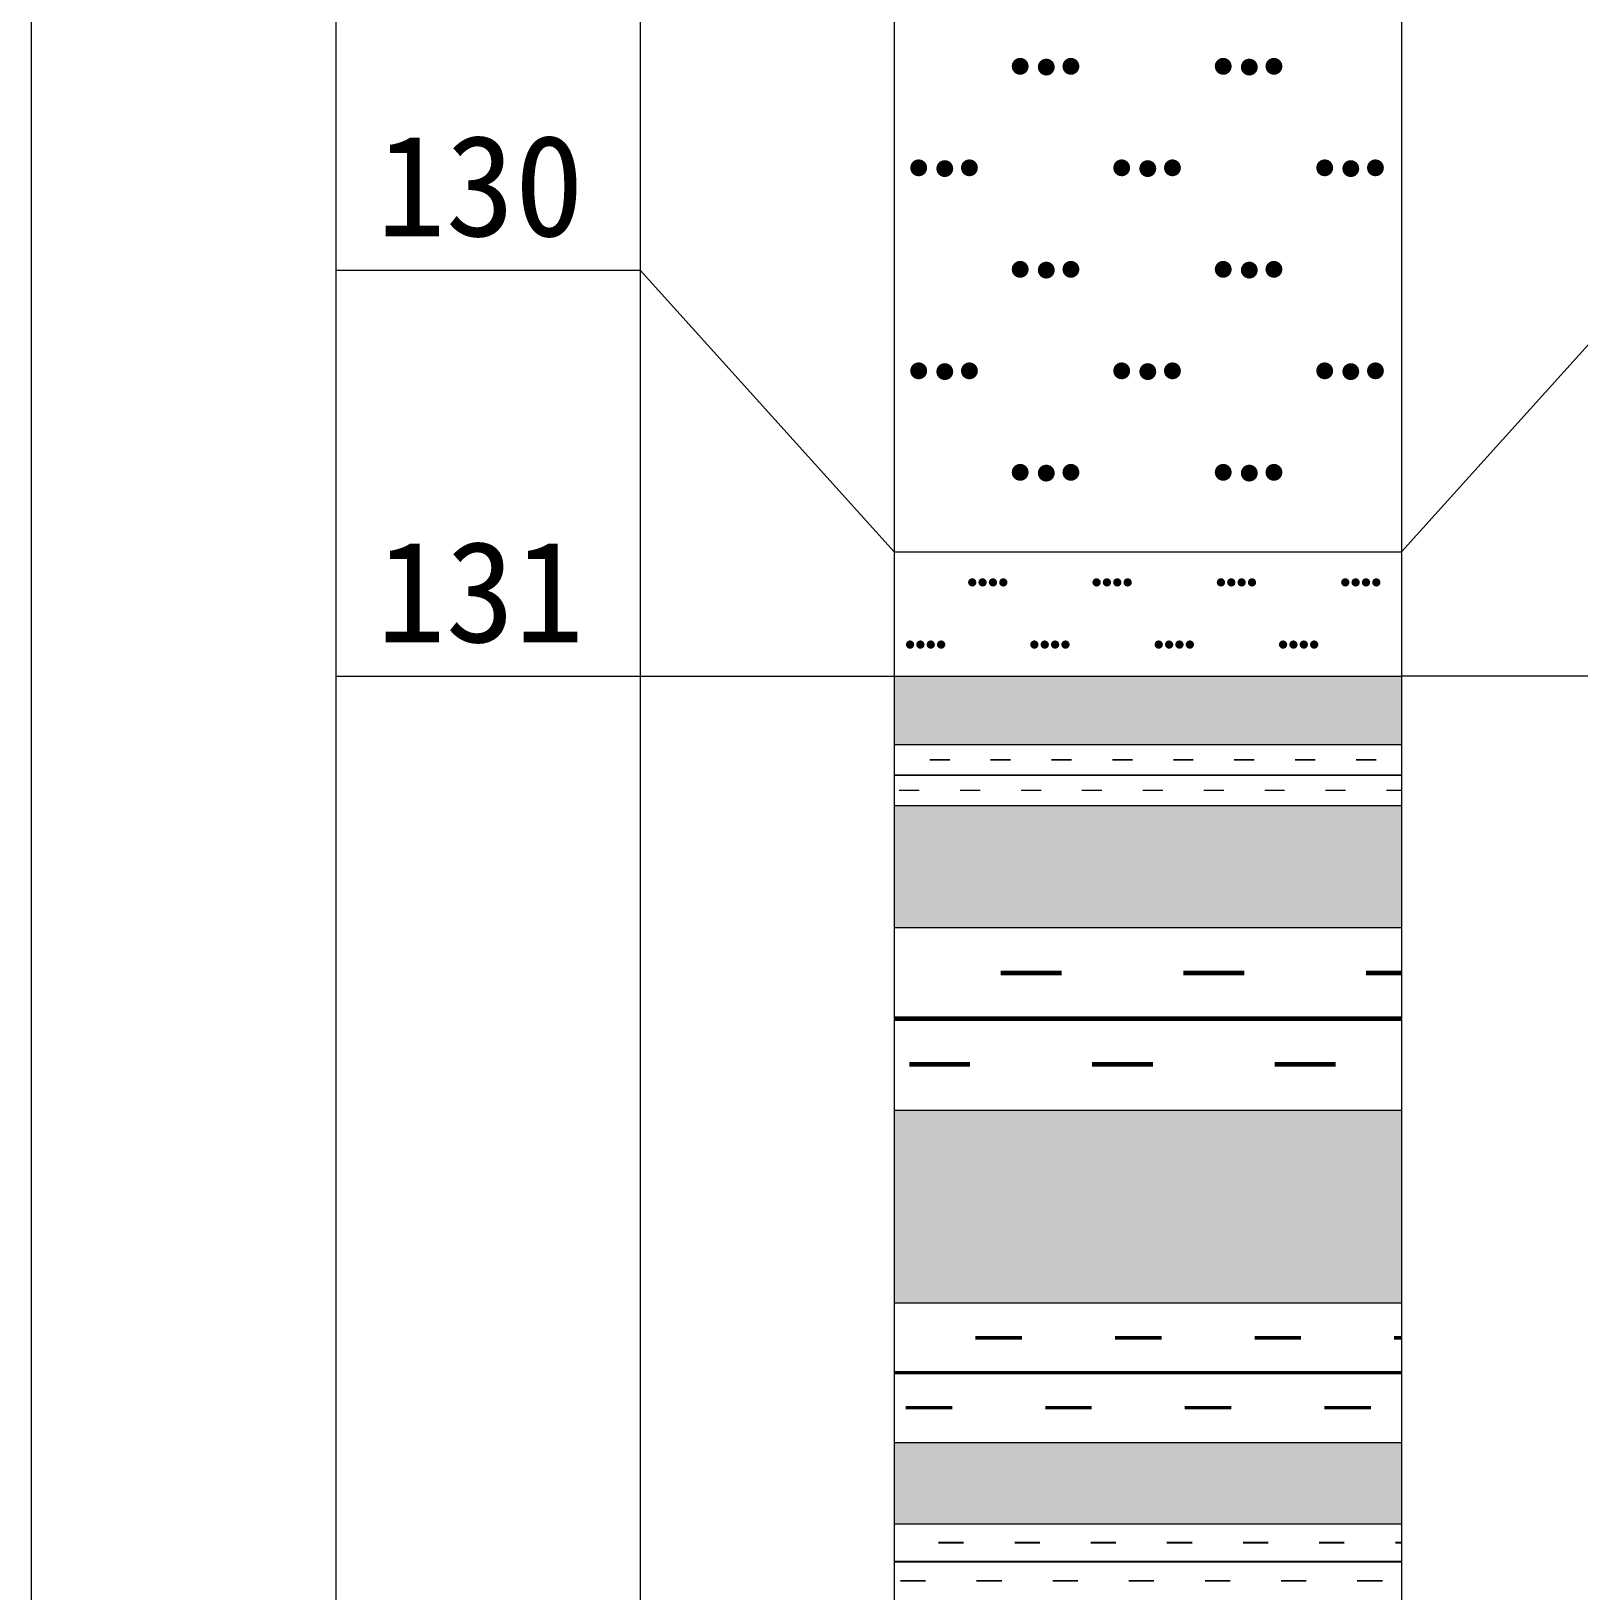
# Model space of a CAD drawing. Header units: inches. Extents: x -27 to 109, y -598 to 26.
# Drawn here: x 14.68 to 20.78, y -475.2 to -469.05 of the extents above; entities that cross this region are included whole.
import ezdxf

# ---------------------------------------------------------------- set-up
doc = ezdxf.new("R2010")
doc.units = ezdxf.units.IN
doc.header["$MEASUREMENT"] = 0
doc.layers.get('0').update_dxf_attribs({"lineweight": 0})
doc.styles.add('宋体', font='')
doc.styles.get('宋体').set_extended_font_data('宋体')

# ---------------------------------------------------------------- blocks, each defined once
blk = doc.blocks.new('lr_block_106')
at = {"true_color": 0x000000}
for points in [[(18.611, -469.1993), (18.6122, -469.1907), (18.611, -469.182), (18.6078, -469.174), (18.6025, -469.1671), (18.5955, -469.1617), (18.5875, -469.1585), (18.5789, -469.1573), (18.5702, -469.1585), (18.5622, -469.1617), (18.5553, -469.1671), (18.5499, -469.174), (18.5467, -469.182), (18.5455, -469.1907), (18.5467, -469.1993), (18.5499, -469.2073), (18.5553, -469.2143), (18.5622, -469.2196), (18.5702, -469.2228), (18.5789, -469.224), (18.5875, -469.2228), (18.5955, -469.2196), (18.6025, -469.2143), (18.6078, -469.2073)], [(18.7138, -469.2024), (18.715, -469.1937), (18.7138, -469.1851), (18.7106, -469.1771), (18.7053, -469.1701), (18.6983, -469.1648), (18.6903, -469.1616), (18.6817, -469.1604), (18.673, -469.1616), (18.665, -469.1648), (18.6581, -469.1701), (18.6527, -469.1771), (18.6495, -469.1851), (18.6483, -469.1937), (18.6495, -469.2024), (18.6527, -469.2104), (18.6581, -469.2173), (18.665, -469.2227), (18.673, -469.2259), (18.6817, -469.2271), (18.6903, -469.2259), (18.6983, -469.2227), (18.7053, -469.2173), (18.7106, -469.2104)], [(18.8109, -469.1993), (18.8121, -469.1907), (18.8109, -469.182), (18.8077, -469.174), (18.8023, -469.1671), (18.7954, -469.1617), (18.7874, -469.1585), (18.7787, -469.1573), (18.7701, -469.1585), (18.7621, -469.1617), (18.7551, -469.1671), (18.7498, -469.174), (18.7466, -469.182), (18.7454, -469.1907), (18.7466, -469.1993), (18.7498, -469.2073), (18.7551, -469.2143), (18.7621, -469.2196), (18.7701, -469.2228), (18.7787, -469.224), (18.7874, -469.2228), (18.7954, -469.2196), (18.8023, -469.2143), (18.8077, -469.2073)], [(19.411, -469.1993), (19.4122, -469.1907), (19.411, -469.182), (19.4078, -469.174), (19.4025, -469.1671), (19.3955, -469.1617), (19.3875, -469.1585), (19.3789, -469.1573), (19.3702, -469.1585), (19.3622, -469.1617), (19.3553, -469.1671), (19.3499, -469.174), (19.3467, -469.182), (19.3455, -469.1907), (19.3467, -469.1993), (19.3499, -469.2073), (19.3553, -469.2143), (19.3622, -469.2196), (19.3702, -469.2228), (19.3789, -469.224), (19.3875, -469.2228), (19.3955, -469.2196), (19.4025, -469.2143), (19.4078, -469.2073)], [(19.5138, -469.2024), (19.515, -469.1937), (19.5138, -469.1851), (19.5106, -469.1771), (19.5053, -469.1701), (19.4983, -469.1648), (19.4903, -469.1616), (19.4817, -469.1604), (19.473, -469.1616), (19.465, -469.1648), (19.4581, -469.1701), (19.4527, -469.1771), (19.4495, -469.1851), (19.4483, -469.1937), (19.4495, -469.2024), (19.4527, -469.2104), (19.4581, -469.2173), (19.465, -469.2227), (19.473, -469.2259), (19.4817, -469.2271), (19.4903, -469.2259), (19.4983, -469.2227), (19.5053, -469.2173), (19.5106, -469.2104)], [(19.6109, -469.1993), (19.6121, -469.1907), (19.6109, -469.182), (19.6077, -469.174), (19.6023, -469.1671), (19.5954, -469.1617), (19.5874, -469.1585), (19.5787, -469.1573), (19.5701, -469.1585), (19.5621, -469.1617), (19.5551, -469.1671), (19.5498, -469.174), (19.5466, -469.182), (19.5454, -469.1907), (19.5466, -469.1993), (19.5498, -469.2073), (19.5551, -469.2143), (19.5621, -469.2196), (19.5701, -469.2228), (19.5787, -469.224), (19.5874, -469.2228), (19.5954, -469.2196), (19.6023, -469.2143), (19.6077, -469.2073)], [(18.211, -469.5993), (18.2122, -469.5907), (18.211, -469.582), (18.2078, -469.574), (18.2025, -469.5671), (18.1955, -469.5617), (18.1875, -469.5585), (18.1789, -469.5573), (18.1702, -469.5585), (18.1622, -469.5617), (18.1553, -469.5671), (18.1499, -469.574), (18.1467, -469.582), (18.1455, -469.5907), (18.1467, -469.5993), (18.1499, -469.6073), (18.1553, -469.6143), (18.1622, -469.6196), (18.1702, -469.6228), (18.1789, -469.624), (18.1875, -469.6228), (18.1955, -469.6196), (18.2025, -469.6143), (18.2078, -469.6073)], [(18.3138, -469.6024), (18.315, -469.5937), (18.3138, -469.5851), (18.3106, -469.5771), (18.3053, -469.5701), (18.2983, -469.5648), (18.2903, -469.5616), (18.2817, -469.5604), (18.273, -469.5616), (18.265, -469.5648), (18.2581, -469.5701), (18.2527, -469.5771), (18.2495, -469.5851), (18.2483, -469.5937), (18.2495, -469.6024), (18.2527, -469.6104), (18.2581, -469.6173), (18.265, -469.6227), (18.273, -469.6259), (18.2817, -469.6271), (18.2903, -469.6259), (18.2983, -469.6227), (18.3053, -469.6173), (18.3106, -469.6104)], [(18.4109, -469.5993), (18.4121, -469.5907), (18.4109, -469.582), (18.4077, -469.574), (18.4023, -469.5671), (18.3954, -469.5617), (18.3874, -469.5585), (18.3787, -469.5573), (18.3701, -469.5585), (18.3621, -469.5617), (18.3551, -469.5671), (18.3498, -469.574), (18.3466, -469.582), (18.3454, -469.5907), (18.3466, -469.5993), (18.3498, -469.6073), (18.3551, -469.6143), (18.3621, -469.6196), (18.3701, -469.6228), (18.3787, -469.624), (18.3874, -469.6228), (18.3954, -469.6196), (18.4023, -469.6143), (18.4077, -469.6073)], [(19.011, -469.5993), (19.0122, -469.5907), (19.011, -469.582), (19.0078, -469.574), (19.0025, -469.5671), (18.9955, -469.5617), (18.9875, -469.5585), (18.9789, -469.5573), (18.9702, -469.5585), (18.9622, -469.5617), (18.9553, -469.5671), (18.9499, -469.574), (18.9467, -469.582), (18.9455, -469.5907), (18.9467, -469.5993), (18.9499, -469.6073), (18.9553, -469.6143), (18.9622, -469.6196), (18.9702, -469.6228), (18.9789, -469.624), (18.9875, -469.6228), (18.9955, -469.6196), (19.0025, -469.6143), (19.0078, -469.6073)], [(19.1138, -469.6024), (19.115, -469.5937), (19.1138, -469.5851), (19.1106, -469.5771), (19.1053, -469.5701), (19.0983, -469.5648), (19.0903, -469.5616), (19.0817, -469.5604), (19.073, -469.5616), (19.065, -469.5648), (19.0581, -469.5701), (19.0527, -469.5771), (19.0495, -469.5851), (19.0483, -469.5937), (19.0495, -469.6024), (19.0527, -469.6104), (19.0581, -469.6173), (19.065, -469.6227), (19.073, -469.6259), (19.0817, -469.6271), (19.0903, -469.6259), (19.0983, -469.6227), (19.1053, -469.6173), (19.1106, -469.6104)], [(19.2109, -469.5993), (19.2121, -469.5907), (19.2109, -469.582), (19.2077, -469.574), (19.2023, -469.5671), (19.1954, -469.5617), (19.1874, -469.5585), (19.1787, -469.5573), (19.1701, -469.5585), (19.1621, -469.5617), (19.1551, -469.5671), (19.1498, -469.574), (19.1466, -469.582), (19.1454, -469.5907), (19.1466, -469.5993), (19.1498, -469.6073), (19.1551, -469.6143), (19.1621, -469.6196), (19.1701, -469.6228), (19.1787, -469.624), (19.1874, -469.6228), (19.1954, -469.6196), (19.2023, -469.6143), (19.2077, -469.6073)], [(19.811, -469.5993), (19.8122, -469.5907), (19.811, -469.582), (19.8078, -469.574), (19.8025, -469.5671), (19.7955, -469.5617), (19.7875, -469.5585), (19.7789, -469.5573), (19.7702, -469.5585), (19.7622, -469.5617), (19.7553, -469.5671), (19.7499, -469.574), (19.7467, -469.582), (19.7455, -469.5907), (19.7467, -469.5993), (19.7499, -469.6073), (19.7553, -469.6143), (19.7622, -469.6196), (19.7702, -469.6228), (19.7789, -469.624), (19.7875, -469.6228), (19.7955, -469.6196), (19.8025, -469.6143), (19.8078, -469.6073)], [(19.9138, -469.6024), (19.915, -469.5937), (19.9138, -469.5851), (19.9106, -469.5771), (19.9053, -469.5701), (19.8983, -469.5648), (19.8903, -469.5616), (19.8817, -469.5604), (19.873, -469.5616), (19.865, -469.5648), (19.8581, -469.5701), (19.8527, -469.5771), (19.8495, -469.5851), (19.8483, -469.5937), (19.8495, -469.6024), (19.8527, -469.6104), (19.8581, -469.6173), (19.865, -469.6227), (19.873, -469.6259), (19.8817, -469.6271), (19.8903, -469.6259), (19.8983, -469.6227), (19.9053, -469.6173), (19.9106, -469.6104)], [(20.0109, -469.5993), (20.0121, -469.5907), (20.0109, -469.582), (20.0077, -469.574), (20.0023, -469.5671), (19.9954, -469.5617), (19.9874, -469.5585), (19.9787, -469.5573), (19.9701, -469.5585), (19.9621, -469.5617), (19.9551, -469.5671), (19.9498, -469.574), (19.9466, -469.582), (19.9454, -469.5907), (19.9466, -469.5993), (19.9498, -469.6073), (19.9551, -469.6143), (19.9621, -469.6196), (19.9701, -469.6228), (19.9787, -469.624), (19.9874, -469.6228), (19.9954, -469.6196), (20.0023, -469.6143), (20.0077, -469.6073)], [(18.611, -469.9993), (18.6122, -469.9907), (18.611, -469.982), (18.6078, -469.974), (18.6025, -469.9671), (18.5955, -469.9617), (18.5875, -469.9585), (18.5789, -469.9573), (18.5702, -469.9585), (18.5622, -469.9617), (18.5553, -469.9671), (18.5499, -469.974), (18.5467, -469.982), (18.5455, -469.9907), (18.5467, -469.9993), (18.5499, -470.0073), (18.5553, -470.0143), (18.5622, -470.0196), (18.5702, -470.0228), (18.5789, -470.024), (18.5875, -470.0228), (18.5955, -470.0196), (18.6025, -470.0143), (18.6078, -470.0073)], [(18.7138, -470.0024), (18.715, -469.9937), (18.7138, -469.9851), (18.7106, -469.9771), (18.7053, -469.9701), (18.6983, -469.9648), (18.6903, -469.9616), (18.6817, -469.9604), (18.673, -469.9616), (18.665, -469.9648), (18.6581, -469.9701), (18.6527, -469.9771), (18.6495, -469.9851), (18.6483, -469.9937), (18.6495, -470.0024), (18.6527, -470.0104), (18.6581, -470.0173), (18.665, -470.0227), (18.673, -470.0259), (18.6817, -470.0271), (18.6903, -470.0259), (18.6983, -470.0227), (18.7053, -470.0173), (18.7106, -470.0104)], [(18.8109, -469.9993), (18.8121, -469.9907), (18.8109, -469.982), (18.8077, -469.974), (18.8023, -469.9671), (18.7954, -469.9617), (18.7874, -469.9585), (18.7787, -469.9573), (18.7701, -469.9585), (18.7621, -469.9617), (18.7551, -469.9671), (18.7498, -469.974), (18.7466, -469.982), (18.7454, -469.9907), (18.7466, -469.9993), (18.7498, -470.0073), (18.7551, -470.0143), (18.7621, -470.0196), (18.7701, -470.0228), (18.7787, -470.024), (18.7874, -470.0228), (18.7954, -470.0196), (18.8023, -470.0143), (18.8077, -470.0073)], [(19.411, -469.9993), (19.4122, -469.9907), (19.411, -469.982), (19.4078, -469.974), (19.4025, -469.9671), (19.3955, -469.9617), (19.3875, -469.9585), (19.3789, -469.9573), (19.3702, -469.9585), (19.3622, -469.9617), (19.3553, -469.9671), (19.3499, -469.974), (19.3467, -469.982), (19.3455, -469.9907), (19.3467, -469.9993), (19.3499, -470.0073), (19.3553, -470.0143), (19.3622, -470.0196), (19.3702, -470.0228), (19.3789, -470.024), (19.3875, -470.0228), (19.3955, -470.0196), (19.4025, -470.0143), (19.4078, -470.0073)], [(19.5138, -470.0024), (19.515, -469.9937), (19.5138, -469.9851), (19.5106, -469.9771), (19.5053, -469.9701), (19.4983, -469.9648), (19.4903, -469.9616), (19.4817, -469.9604), (19.473, -469.9616), (19.465, -469.9648), (19.4581, -469.9701), (19.4527, -469.9771), (19.4495, -469.9851), (19.4483, -469.9937), (19.4495, -470.0024), (19.4527, -470.0104), (19.4581, -470.0173), (19.465, -470.0227), (19.473, -470.0259), (19.4817, -470.0271), (19.4903, -470.0259), (19.4983, -470.0227), (19.5053, -470.0173), (19.5106, -470.0104)], [(19.6109, -469.9993), (19.6121, -469.9907), (19.6109, -469.982), (19.6077, -469.974), (19.6023, -469.9671), (19.5954, -469.9617), (19.5874, -469.9585), (19.5787, -469.9573), (19.5701, -469.9585), (19.5621, -469.9617), (19.5551, -469.9671), (19.5498, -469.974), (19.5466, -469.982), (19.5454, -469.9907), (19.5466, -469.9993), (19.5498, -470.0073), (19.5551, -470.0143), (19.5621, -470.0196), (19.5701, -470.0228), (19.5787, -470.024), (19.5874, -470.0228), (19.5954, -470.0196), (19.6023, -470.0143), (19.6077, -470.0073)], [(18.211, -470.3993), (18.2122, -470.3907), (18.211, -470.382), (18.2078, -470.374), (18.2025, -470.3671), (18.1955, -470.3617), (18.1875, -470.3585), (18.1789, -470.3573), (18.1702, -470.3585), (18.1622, -470.3617), (18.1553, -470.3671), (18.1499, -470.374), (18.1467, -470.382), (18.1455, -470.3907), (18.1467, -470.3993), (18.1499, -470.4073), (18.1553, -470.4143), (18.1622, -470.4196), (18.1702, -470.4228), (18.1789, -470.424), (18.1875, -470.4228), (18.1955, -470.4196), (18.2025, -470.4143), (18.2078, -470.4073)], [(18.3138, -470.4024), (18.315, -470.3937), (18.3138, -470.3851), (18.3106, -470.3771), (18.3053, -470.3701), (18.2983, -470.3648), (18.2903, -470.3616), (18.2817, -470.3604), (18.273, -470.3616), (18.265, -470.3648), (18.2581, -470.3701), (18.2527, -470.3771), (18.2495, -470.3851), (18.2483, -470.3937), (18.2495, -470.4024), (18.2527, -470.4104), (18.2581, -470.4173), (18.265, -470.4227), (18.273, -470.4259), (18.2817, -470.4271), (18.2903, -470.4259), (18.2983, -470.4227), (18.3053, -470.4173), (18.3106, -470.4104)], [(18.4109, -470.3993), (18.4121, -470.3907), (18.4109, -470.382), (18.4077, -470.374), (18.4023, -470.3671), (18.3954, -470.3617), (18.3874, -470.3585), (18.3787, -470.3573), (18.3701, -470.3585), (18.3621, -470.3617), (18.3551, -470.3671), (18.3498, -470.374), (18.3466, -470.382), (18.3454, -470.3907), (18.3466, -470.3993), (18.3498, -470.4073), (18.3551, -470.4143), (18.3621, -470.4196), (18.3701, -470.4228), (18.3787, -470.424), (18.3874, -470.4228), (18.3954, -470.4196), (18.4023, -470.4143), (18.4077, -470.4073)], [(19.011, -470.3993), (19.0122, -470.3907), (19.011, -470.382), (19.0078, -470.374), (19.0025, -470.3671), (18.9955, -470.3617), (18.9875, -470.3585), (18.9789, -470.3573), (18.9702, -470.3585), (18.9622, -470.3617), (18.9553, -470.3671), (18.9499, -470.374), (18.9467, -470.382), (18.9455, -470.3907), (18.9467, -470.3993), (18.9499, -470.4073), (18.9553, -470.4143), (18.9622, -470.4196), (18.9702, -470.4228), (18.9789, -470.424), (18.9875, -470.4228), (18.9955, -470.4196), (19.0025, -470.4143), (19.0078, -470.4073)], [(19.1138, -470.4024), (19.115, -470.3937), (19.1138, -470.3851), (19.1106, -470.3771), (19.1053, -470.3701), (19.0983, -470.3648), (19.0903, -470.3616), (19.0817, -470.3604), (19.073, -470.3616), (19.065, -470.3648), (19.0581, -470.3701), (19.0527, -470.3771), (19.0495, -470.3851), (19.0483, -470.3937), (19.0495, -470.4024), (19.0527, -470.4104), (19.0581, -470.4173), (19.065, -470.4227), (19.073, -470.4259), (19.0817, -470.4271), (19.0903, -470.4259), (19.0983, -470.4227), (19.1053, -470.4173), (19.1106, -470.4104)], [(19.2109, -470.3993), (19.2121, -470.3907), (19.2109, -470.382), (19.2077, -470.374), (19.2023, -470.3671), (19.1954, -470.3617), (19.1874, -470.3585), (19.1787, -470.3573), (19.1701, -470.3585), (19.1621, -470.3617), (19.1551, -470.3671), (19.1498, -470.374), (19.1466, -470.382), (19.1454, -470.3907), (19.1466, -470.3993), (19.1498, -470.4073), (19.1551, -470.4143), (19.1621, -470.4196), (19.1701, -470.4228), (19.1787, -470.424), (19.1874, -470.4228), (19.1954, -470.4196), (19.2023, -470.4143), (19.2077, -470.4073)], [(19.811, -470.3993), (19.8122, -470.3907), (19.811, -470.382), (19.8078, -470.374), (19.8025, -470.3671), (19.7955, -470.3617), (19.7875, -470.3585), (19.7789, -470.3573), (19.7702, -470.3585), (19.7622, -470.3617), (19.7553, -470.3671), (19.7499, -470.374), (19.7467, -470.382), (19.7455, -470.3907), (19.7467, -470.3993), (19.7499, -470.4073), (19.7553, -470.4143), (19.7622, -470.4196), (19.7702, -470.4228), (19.7789, -470.424), (19.7875, -470.4228), (19.7955, -470.4196), (19.8025, -470.4143), (19.8078, -470.4073)], [(19.9138, -470.4024), (19.915, -470.3937), (19.9138, -470.3851), (19.9106, -470.3771), (19.9053, -470.3701), (19.8983, -470.3648), (19.8903, -470.3616), (19.8817, -470.3604), (19.873, -470.3616), (19.865, -470.3648), (19.8581, -470.3701), (19.8527, -470.3771), (19.8495, -470.3851), (19.8483, -470.3937), (19.8495, -470.4024), (19.8527, -470.4104), (19.8581, -470.4173), (19.865, -470.4227), (19.873, -470.4259), (19.8817, -470.4271), (19.8903, -470.4259), (19.8983, -470.4227), (19.9053, -470.4173), (19.9106, -470.4104)], [(20.0109, -470.3993), (20.0121, -470.3907), (20.0109, -470.382), (20.0077, -470.374), (20.0023, -470.3671), (19.9954, -470.3617), (19.9874, -470.3585), (19.9787, -470.3573), (19.9701, -470.3585), (19.9621, -470.3617), (19.9551, -470.3671), (19.9498, -470.374), (19.9466, -470.382), (19.9454, -470.3907), (19.9466, -470.3993), (19.9498, -470.4073), (19.9551, -470.4143), (19.9621, -470.4196), (19.9701, -470.4228), (19.9787, -470.424), (19.9874, -470.4228), (19.9954, -470.4196), (20.0023, -470.4143), (20.0077, -470.4073)], [(18.611, -470.7993), (18.6122, -470.7907), (18.611, -470.782), (18.6078, -470.774), (18.6025, -470.7671), (18.5955, -470.7617), (18.5875, -470.7585), (18.5789, -470.7573), (18.5702, -470.7585), (18.5622, -470.7617), (18.5553, -470.7671), (18.5499, -470.774), (18.5467, -470.782), (18.5455, -470.7907), (18.5467, -470.7993), (18.5499, -470.8073), (18.5553, -470.8143), (18.5622, -470.8196), (18.5702, -470.8228), (18.5789, -470.824), (18.5875, -470.8228), (18.5955, -470.8196), (18.6025, -470.8143), (18.6078, -470.8073)], [(18.7138, -470.8024), (18.715, -470.7937), (18.7138, -470.7851), (18.7106, -470.7771), (18.7053, -470.7701), (18.6983, -470.7648), (18.6903, -470.7616), (18.6817, -470.7604), (18.673, -470.7616), (18.665, -470.7648), (18.6581, -470.7701), (18.6527, -470.7771), (18.6495, -470.7851), (18.6483, -470.7937), (18.6495, -470.8024), (18.6527, -470.8104), (18.6581, -470.8173), (18.665, -470.8227), (18.673, -470.8259), (18.6817, -470.8271), (18.6903, -470.8259), (18.6983, -470.8227), (18.7053, -470.8173), (18.7106, -470.8104)], [(18.8109, -470.7993), (18.8121, -470.7907), (18.8109, -470.782), (18.8077, -470.774), (18.8023, -470.7671), (18.7954, -470.7617), (18.7874, -470.7585), (18.7787, -470.7573), (18.7701, -470.7585), (18.7621, -470.7617), (18.7551, -470.7671), (18.7498, -470.774), (18.7466, -470.782), (18.7454, -470.7907), (18.7466, -470.7993), (18.7498, -470.8073), (18.7551, -470.8143), (18.7621, -470.8196), (18.7701, -470.8228), (18.7787, -470.824), (18.7874, -470.8228), (18.7954, -470.8196), (18.8023, -470.8143), (18.8077, -470.8073)], [(19.411, -470.7993), (19.4122, -470.7907), (19.411, -470.782), (19.4078, -470.774), (19.4025, -470.7671), (19.3955, -470.7617), (19.3875, -470.7585), (19.3789, -470.7573), (19.3702, -470.7585), (19.3622, -470.7617), (19.3553, -470.7671), (19.3499, -470.774), (19.3467, -470.782), (19.3455, -470.7907), (19.3467, -470.7993), (19.3499, -470.8073), (19.3553, -470.8143), (19.3622, -470.8196), (19.3702, -470.8228), (19.3789, -470.824), (19.3875, -470.8228), (19.3955, -470.8196), (19.4025, -470.8143), (19.4078, -470.8073)], [(19.5138, -470.8024), (19.515, -470.7937), (19.5138, -470.7851), (19.5106, -470.7771), (19.5053, -470.7701), (19.4983, -470.7648), (19.4903, -470.7616), (19.4817, -470.7604), (19.473, -470.7616), (19.465, -470.7648), (19.4581, -470.7701), (19.4527, -470.7771), (19.4495, -470.7851), (19.4483, -470.7937), (19.4495, -470.8024), (19.4527, -470.8104), (19.4581, -470.8173), (19.465, -470.8227), (19.473, -470.8259), (19.4817, -470.8271), (19.4903, -470.8259), (19.4983, -470.8227), (19.5053, -470.8173), (19.5106, -470.8104)], [(19.6109, -470.7993), (19.6121, -470.7907), (19.6109, -470.782), (19.6077, -470.774), (19.6023, -470.7671), (19.5954, -470.7617), (19.5874, -470.7585), (19.5787, -470.7573), (19.5701, -470.7585), (19.5621, -470.7617), (19.5551, -470.7671), (19.5498, -470.774), (19.5466, -470.782), (19.5454, -470.7907), (19.5466, -470.7993), (19.5498, -470.8073), (19.5551, -470.8143), (19.5621, -470.8196), (19.5701, -470.8228), (19.5787, -470.824), (19.5874, -470.8228), (19.5954, -470.8196), (19.6023, -470.8143), (19.6077, -470.8073)]]:
    blk.add_hatch(color=18, dxfattribs=at).paths.add_polyline_path(points, flags=17)
blk = doc.blocks.new('lr_block_107')
at = {"true_color": 0x000000}
for points in [[(18.4056, -471.2286), (18.4061, -471.2244), (18.4056, -471.2201), (18.4039, -471.2162), (18.4013, -471.2129), (18.398, -471.2102), (18.394, -471.2086), (18.3898, -471.208), (18.3855, -471.2086), (18.3816, -471.2102), (18.3783, -471.2129), (18.3757, -471.2162), (18.374, -471.2201), (18.3735, -471.2244), (18.374, -471.2286), (18.3757, -471.2325), (18.3783, -471.2359), (18.3816, -471.2385), (18.3855, -471.2401), (18.3898, -471.2407), (18.394, -471.2401), (18.398, -471.2385), (18.4013, -471.2359), (18.4039, -471.2325)], [(18.4464, -471.2286), (18.447, -471.2244), (18.4464, -471.2201), (18.4448, -471.2162), (18.4421, -471.2129), (18.4388, -471.2102), (18.4349, -471.2086), (18.4306, -471.208), (18.4264, -471.2086), (18.4225, -471.2102), (18.4191, -471.2129), (18.4165, -471.2162), (18.4149, -471.2201), (18.4143, -471.2244), (18.4149, -471.2286), (18.4165, -471.2325), (18.4191, -471.2359), (18.4225, -471.2385), (18.4264, -471.2401), (18.4306, -471.2407), (18.4349, -471.2401), (18.4388, -471.2385), (18.4421, -471.2359), (18.4448, -471.2325)], [(18.4872, -471.2286), (18.4878, -471.2244), (18.4872, -471.2201), (18.4856, -471.2162), (18.483, -471.2129), (18.4796, -471.2102), (18.4757, -471.2086), (18.4715, -471.208), (18.4672, -471.2086), (18.4633, -471.2102), (18.4599, -471.2129), (18.4573, -471.2162), (18.4557, -471.2201), (18.4551, -471.2244), (18.4557, -471.2286), (18.4573, -471.2325), (18.4599, -471.2359), (18.4633, -471.2385), (18.4672, -471.2401), (18.4715, -471.2407), (18.4757, -471.2401), (18.4796, -471.2385), (18.483, -471.2359), (18.4856, -471.2325)], [(18.5281, -471.2286), (18.5286, -471.2244), (18.5281, -471.2201), (18.5264, -471.2162), (18.5238, -471.2129), (18.5205, -471.2102), (18.5165, -471.2086), (18.5123, -471.208), (18.508, -471.2086), (18.5041, -471.2102), (18.5008, -471.2129), (18.4982, -471.2162), (18.4965, -471.2201), (18.496, -471.2244), (18.4965, -471.2286), (18.4982, -471.2325), (18.5008, -471.2359), (18.5041, -471.2385), (18.508, -471.2401), (18.5123, -471.2407), (18.5165, -471.2401), (18.5205, -471.2385), (18.5238, -471.2359), (18.5264, -471.2325)], [(18.8956, -471.2286), (18.8961, -471.2244), (18.8956, -471.2201), (18.8939, -471.2162), (18.8913, -471.2129), (18.888, -471.2102), (18.884, -471.2086), (18.8798, -471.208), (18.8755, -471.2086), (18.8716, -471.2102), (18.8683, -471.2129), (18.8657, -471.2162), (18.864, -471.2201), (18.8635, -471.2244), (18.864, -471.2286), (18.8657, -471.2325), (18.8683, -471.2359), (18.8716, -471.2385), (18.8755, -471.2401), (18.8798, -471.2407), (18.884, -471.2401), (18.888, -471.2385), (18.8913, -471.2359), (18.8939, -471.2325)], [(18.9364, -471.2286), (18.937, -471.2244), (18.9364, -471.2201), (18.9348, -471.2162), (18.9321, -471.2129), (18.9288, -471.2102), (18.9249, -471.2086), (18.9206, -471.208), (18.9164, -471.2086), (18.9125, -471.2102), (18.9091, -471.2129), (18.9065, -471.2162), (18.9049, -471.2201), (18.9043, -471.2244), (18.9049, -471.2286), (18.9065, -471.2325), (18.9091, -471.2359), (18.9125, -471.2385), (18.9164, -471.2401), (18.9206, -471.2407), (18.9249, -471.2401), (18.9288, -471.2385), (18.9321, -471.2359), (18.9348, -471.2325)], [(18.9772, -471.2286), (18.9778, -471.2244), (18.9772, -471.2201), (18.9756, -471.2162), (18.973, -471.2129), (18.9696, -471.2102), (18.9657, -471.2086), (18.9615, -471.208), (18.9572, -471.2086), (18.9533, -471.2102), (18.9499, -471.2129), (18.9473, -471.2162), (18.9457, -471.2201), (18.9451, -471.2244), (18.9457, -471.2286), (18.9473, -471.2325), (18.9499, -471.2359), (18.9533, -471.2385), (18.9572, -471.2401), (18.9615, -471.2407), (18.9657, -471.2401), (18.9696, -471.2385), (18.973, -471.2359), (18.9756, -471.2325)], [(19.0181, -471.2286), (19.0186, -471.2244), (19.0181, -471.2201), (19.0164, -471.2162), (19.0138, -471.2129), (19.0105, -471.2102), (19.0065, -471.2086), (19.0023, -471.208), (18.998, -471.2086), (18.9941, -471.2102), (18.9908, -471.2129), (18.9882, -471.2162), (18.9865, -471.2201), (18.986, -471.2244), (18.9865, -471.2286), (18.9882, -471.2325), (18.9908, -471.2359), (18.9941, -471.2385), (18.998, -471.2401), (19.0023, -471.2407), (19.0065, -471.2401), (19.0105, -471.2385), (19.0138, -471.2359), (19.0164, -471.2325)], [(19.3856, -471.2286), (19.3861, -471.2244), (19.3856, -471.2201), (19.3839, -471.2162), (19.3813, -471.2129), (19.378, -471.2102), (19.374, -471.2086), (19.3698, -471.208), (19.3655, -471.2086), (19.3616, -471.2102), (19.3583, -471.2129), (19.3557, -471.2162), (19.354, -471.2201), (19.3535, -471.2244), (19.354, -471.2286), (19.3557, -471.2325), (19.3583, -471.2359), (19.3616, -471.2385), (19.3655, -471.2401), (19.3698, -471.2407), (19.374, -471.2401), (19.378, -471.2385), (19.3813, -471.2359), (19.3839, -471.2325)], [(19.4264, -471.2286), (19.427, -471.2244), (19.4264, -471.2201), (19.4248, -471.2162), (19.4221, -471.2129), (19.4188, -471.2102), (19.4149, -471.2086), (19.4106, -471.208), (19.4064, -471.2086), (19.4025, -471.2102), (19.3991, -471.2129), (19.3965, -471.2162), (19.3949, -471.2201), (19.3943, -471.2244), (19.3949, -471.2286), (19.3965, -471.2325), (19.3991, -471.2359), (19.4025, -471.2385), (19.4064, -471.2401), (19.4106, -471.2407), (19.4149, -471.2401), (19.4188, -471.2385), (19.4221, -471.2359), (19.4248, -471.2325)], [(19.4672, -471.2286), (19.4678, -471.2244), (19.4672, -471.2201), (19.4656, -471.2162), (19.463, -471.2129), (19.4596, -471.2102), (19.4557, -471.2086), (19.4515, -471.208), (19.4472, -471.2086), (19.4433, -471.2102), (19.4399, -471.2129), (19.4373, -471.2162), (19.4357, -471.2201), (19.4351, -471.2244), (19.4357, -471.2286), (19.4373, -471.2325), (19.4399, -471.2359), (19.4433, -471.2385), (19.4472, -471.2401), (19.4515, -471.2407), (19.4557, -471.2401), (19.4596, -471.2385), (19.463, -471.2359), (19.4656, -471.2325)], [(19.5081, -471.2286), (19.5086, -471.2244), (19.5081, -471.2201), (19.5064, -471.2162), (19.5038, -471.2129), (19.5005, -471.2102), (19.4965, -471.2086), (19.4923, -471.208), (19.488, -471.2086), (19.4841, -471.2102), (19.4808, -471.2129), (19.4782, -471.2162), (19.4765, -471.2201), (19.476, -471.2244), (19.4765, -471.2286), (19.4782, -471.2325), (19.4808, -471.2359), (19.4841, -471.2385), (19.488, -471.2401), (19.4923, -471.2407), (19.4965, -471.2401), (19.5005, -471.2385), (19.5038, -471.2359), (19.5064, -471.2325)], [(19.8756, -471.2286), (19.8761, -471.2244), (19.8756, -471.2201), (19.8739, -471.2162), (19.8713, -471.2129), (19.868, -471.2102), (19.864, -471.2086), (19.8598, -471.208), (19.8555, -471.2086), (19.8516, -471.2102), (19.8483, -471.2129), (19.8457, -471.2162), (19.844, -471.2201), (19.8435, -471.2244), (19.844, -471.2286), (19.8457, -471.2325), (19.8483, -471.2359), (19.8516, -471.2385), (19.8555, -471.2401), (19.8598, -471.2407), (19.864, -471.2401), (19.868, -471.2385), (19.8713, -471.2359), (19.8739, -471.2325)], [(19.9164, -471.2286), (19.917, -471.2244), (19.9164, -471.2201), (19.9148, -471.2162), (19.9121, -471.2129), (19.9088, -471.2102), (19.9049, -471.2086), (19.9006, -471.208), (19.8964, -471.2086), (19.8925, -471.2102), (19.8891, -471.2129), (19.8865, -471.2162), (19.8849, -471.2201), (19.8843, -471.2244), (19.8849, -471.2286), (19.8865, -471.2325), (19.8891, -471.2359), (19.8925, -471.2385), (19.8964, -471.2401), (19.9006, -471.2407), (19.9049, -471.2401), (19.9088, -471.2385), (19.9121, -471.2359), (19.9148, -471.2325)], [(19.9572, -471.2286), (19.9578, -471.2244), (19.9572, -471.2201), (19.9556, -471.2162), (19.953, -471.2129), (19.9496, -471.2102), (19.9457, -471.2086), (19.9415, -471.208), (19.9372, -471.2086), (19.9333, -471.2102), (19.9299, -471.2129), (19.9273, -471.2162), (19.9257, -471.2201), (19.9251, -471.2244), (19.9257, -471.2286), (19.9273, -471.2325), (19.9299, -471.2359), (19.9333, -471.2385), (19.9372, -471.2401), (19.9415, -471.2407), (19.9457, -471.2401), (19.9496, -471.2385), (19.953, -471.2359), (19.9556, -471.2325)], [(19.9981, -471.2286), (19.9986, -471.2244), (19.9981, -471.2201), (19.9964, -471.2162), (19.9938, -471.2129), (19.9905, -471.2102), (19.9865, -471.2086), (19.9823, -471.208), (19.978, -471.2086), (19.9741, -471.2102), (19.9708, -471.2129), (19.9682, -471.2162), (19.9665, -471.2201), (19.966, -471.2244), (19.9665, -471.2286), (19.9682, -471.2325), (19.9708, -471.2359), (19.9741, -471.2385), (19.978, -471.2401), (19.9823, -471.2407), (19.9865, -471.2401), (19.9905, -471.2385), (19.9938, -471.2359), (19.9964, -471.2325)], [(18.1606, -471.4736), (18.1611, -471.4694), (18.1606, -471.4651), (18.1589, -471.4612), (18.1563, -471.4579), (18.153, -471.4552), (18.149, -471.4536), (18.1448, -471.453), (18.1405, -471.4536), (18.1366, -471.4552), (18.1333, -471.4579), (18.1307, -471.4612), (18.129, -471.4651), (18.1285, -471.4694), (18.129, -471.4736), (18.1307, -471.4775), (18.1333, -471.4809), (18.1366, -471.4835), (18.1405, -471.4851), (18.1448, -471.4857), (18.149, -471.4851), (18.153, -471.4835), (18.1563, -471.4809), (18.1589, -471.4775)], [(18.2014, -471.4736), (18.202, -471.4694), (18.2014, -471.4651), (18.1998, -471.4612), (18.1971, -471.4579), (18.1938, -471.4552), (18.1899, -471.4536), (18.1856, -471.453), (18.1814, -471.4536), (18.1775, -471.4552), (18.1741, -471.4579), (18.1715, -471.4612), (18.1699, -471.4651), (18.1693, -471.4694), (18.1699, -471.4736), (18.1715, -471.4775), (18.1741, -471.4809), (18.1775, -471.4835), (18.1814, -471.4851), (18.1856, -471.4857), (18.1899, -471.4851), (18.1938, -471.4835), (18.1971, -471.4809), (18.1998, -471.4775)], [(18.2422, -471.4736), (18.2428, -471.4694), (18.2422, -471.4651), (18.2406, -471.4612), (18.238, -471.4579), (18.2346, -471.4552), (18.2307, -471.4536), (18.2265, -471.453), (18.2222, -471.4536), (18.2183, -471.4552), (18.2149, -471.4579), (18.2123, -471.4612), (18.2107, -471.4651), (18.2101, -471.4694), (18.2107, -471.4736), (18.2123, -471.4775), (18.2149, -471.4809), (18.2183, -471.4835), (18.2222, -471.4851), (18.2265, -471.4857), (18.2307, -471.4851), (18.2346, -471.4835), (18.238, -471.4809), (18.2406, -471.4775)], [(18.2831, -471.4736), (18.2836, -471.4694), (18.2831, -471.4651), (18.2814, -471.4612), (18.2788, -471.4579), (18.2755, -471.4552), (18.2715, -471.4536), (18.2673, -471.453), (18.263, -471.4536), (18.2591, -471.4552), (18.2558, -471.4579), (18.2532, -471.4612), (18.2515, -471.4651), (18.251, -471.4694), (18.2515, -471.4736), (18.2532, -471.4775), (18.2558, -471.4809), (18.2591, -471.4835), (18.263, -471.4851), (18.2673, -471.4857), (18.2715, -471.4851), (18.2755, -471.4835), (18.2788, -471.4809), (18.2814, -471.4775)], [(18.6506, -471.4736), (18.6511, -471.4694), (18.6506, -471.4651), (18.6489, -471.4612), (18.6463, -471.4579), (18.643, -471.4552), (18.639, -471.4536), (18.6348, -471.453), (18.6305, -471.4536), (18.6266, -471.4552), (18.6233, -471.4579), (18.6207, -471.4612), (18.619, -471.4651), (18.6185, -471.4694), (18.619, -471.4736), (18.6207, -471.4775), (18.6233, -471.4809), (18.6266, -471.4835), (18.6305, -471.4851), (18.6348, -471.4857), (18.639, -471.4851), (18.643, -471.4835), (18.6463, -471.4809), (18.6489, -471.4775)], [(18.6914, -471.4736), (18.692, -471.4694), (18.6914, -471.4651), (18.6898, -471.4612), (18.6871, -471.4579), (18.6838, -471.4552), (18.6799, -471.4536), (18.6756, -471.453), (18.6714, -471.4536), (18.6675, -471.4552), (18.6641, -471.4579), (18.6615, -471.4612), (18.6599, -471.4651), (18.6593, -471.4694), (18.6599, -471.4736), (18.6615, -471.4775), (18.6641, -471.4809), (18.6675, -471.4835), (18.6714, -471.4851), (18.6756, -471.4857), (18.6799, -471.4851), (18.6838, -471.4835), (18.6871, -471.4809), (18.6898, -471.4775)], [(18.7322, -471.4736), (18.7328, -471.4694), (18.7322, -471.4651), (18.7306, -471.4612), (18.728, -471.4579), (18.7246, -471.4552), (18.7207, -471.4536), (18.7165, -471.453), (18.7122, -471.4536), (18.7083, -471.4552), (18.7049, -471.4579), (18.7023, -471.4612), (18.7007, -471.4651), (18.7001, -471.4694), (18.7007, -471.4736), (18.7023, -471.4775), (18.7049, -471.4809), (18.7083, -471.4835), (18.7122, -471.4851), (18.7165, -471.4857), (18.7207, -471.4851), (18.7246, -471.4835), (18.728, -471.4809), (18.7306, -471.4775)], [(18.7731, -471.4736), (18.7736, -471.4694), (18.7731, -471.4651), (18.7714, -471.4612), (18.7688, -471.4579), (18.7655, -471.4552), (18.7615, -471.4536), (18.7573, -471.453), (18.753, -471.4536), (18.7491, -471.4552), (18.7458, -471.4579), (18.7432, -471.4612), (18.7415, -471.4651), (18.741, -471.4694), (18.7415, -471.4736), (18.7432, -471.4775), (18.7458, -471.4809), (18.7491, -471.4835), (18.753, -471.4851), (18.7573, -471.4857), (18.7615, -471.4851), (18.7655, -471.4835), (18.7688, -471.4809), (18.7714, -471.4775)], [(19.1406, -471.4736), (19.1411, -471.4694), (19.1406, -471.4651), (19.1389, -471.4612), (19.1363, -471.4579), (19.133, -471.4552), (19.129, -471.4536), (19.1248, -471.453), (19.1205, -471.4536), (19.1166, -471.4552), (19.1133, -471.4579), (19.1107, -471.4612), (19.109, -471.4651), (19.1085, -471.4694), (19.109, -471.4736), (19.1107, -471.4775), (19.1133, -471.4809), (19.1166, -471.4835), (19.1205, -471.4851), (19.1248, -471.4857), (19.129, -471.4851), (19.133, -471.4835), (19.1363, -471.4809), (19.1389, -471.4775)], [(19.1814, -471.4736), (19.182, -471.4694), (19.1814, -471.4651), (19.1798, -471.4612), (19.1771, -471.4579), (19.1738, -471.4552), (19.1699, -471.4536), (19.1656, -471.453), (19.1614, -471.4536), (19.1575, -471.4552), (19.1541, -471.4579), (19.1515, -471.4612), (19.1499, -471.4651), (19.1493, -471.4694), (19.1499, -471.4736), (19.1515, -471.4775), (19.1541, -471.4809), (19.1575, -471.4835), (19.1614, -471.4851), (19.1656, -471.4857), (19.1699, -471.4851), (19.1738, -471.4835), (19.1771, -471.4809), (19.1798, -471.4775)], [(19.2222, -471.4736), (19.2228, -471.4694), (19.2222, -471.4651), (19.2206, -471.4612), (19.218, -471.4579), (19.2146, -471.4552), (19.2107, -471.4536), (19.2065, -471.453), (19.2022, -471.4536), (19.1983, -471.4552), (19.1949, -471.4579), (19.1923, -471.4612), (19.1907, -471.4651), (19.1901, -471.4694), (19.1907, -471.4736), (19.1923, -471.4775), (19.1949, -471.4809), (19.1983, -471.4835), (19.2022, -471.4851), (19.2065, -471.4857), (19.2107, -471.4851), (19.2146, -471.4835), (19.218, -471.4809), (19.2206, -471.4775)], [(19.2631, -471.4736), (19.2636, -471.4694), (19.2631, -471.4651), (19.2614, -471.4612), (19.2588, -471.4579), (19.2555, -471.4552), (19.2515, -471.4536), (19.2473, -471.453), (19.243, -471.4536), (19.2391, -471.4552), (19.2358, -471.4579), (19.2332, -471.4612), (19.2315, -471.4651), (19.231, -471.4694), (19.2315, -471.4736), (19.2332, -471.4775), (19.2358, -471.4809), (19.2391, -471.4835), (19.243, -471.4851), (19.2473, -471.4857), (19.2515, -471.4851), (19.2555, -471.4835), (19.2588, -471.4809), (19.2614, -471.4775)], [(19.6306, -471.4736), (19.6311, -471.4694), (19.6306, -471.4651), (19.6289, -471.4612), (19.6263, -471.4579), (19.623, -471.4552), (19.619, -471.4536), (19.6148, -471.453), (19.6105, -471.4536), (19.6066, -471.4552), (19.6033, -471.4579), (19.6007, -471.4612), (19.599, -471.4651), (19.5985, -471.4694), (19.599, -471.4736), (19.6007, -471.4775), (19.6033, -471.4809), (19.6066, -471.4835), (19.6105, -471.4851), (19.6148, -471.4857), (19.619, -471.4851), (19.623, -471.4835), (19.6263, -471.4809), (19.6289, -471.4775)], [(19.6714, -471.4736), (19.672, -471.4694), (19.6714, -471.4651), (19.6698, -471.4612), (19.6671, -471.4579), (19.6638, -471.4552), (19.6599, -471.4536), (19.6556, -471.453), (19.6514, -471.4536), (19.6475, -471.4552), (19.6441, -471.4579), (19.6415, -471.4612), (19.6399, -471.4651), (19.6393, -471.4694), (19.6399, -471.4736), (19.6415, -471.4775), (19.6441, -471.4809), (19.6475, -471.4835), (19.6514, -471.4851), (19.6556, -471.4857), (19.6599, -471.4851), (19.6638, -471.4835), (19.6671, -471.4809), (19.6698, -471.4775)], [(19.7122, -471.4736), (19.7128, -471.4694), (19.7122, -471.4651), (19.7106, -471.4612), (19.708, -471.4579), (19.7046, -471.4552), (19.7007, -471.4536), (19.6965, -471.453), (19.6922, -471.4536), (19.6883, -471.4552), (19.6849, -471.4579), (19.6823, -471.4612), (19.6807, -471.4651), (19.6801, -471.4694), (19.6807, -471.4736), (19.6823, -471.4775), (19.6849, -471.4809), (19.6883, -471.4835), (19.6922, -471.4851), (19.6965, -471.4857), (19.7007, -471.4851), (19.7046, -471.4835), (19.708, -471.4809), (19.7106, -471.4775)], [(19.7531, -471.4736), (19.7536, -471.4694), (19.7531, -471.4651), (19.7514, -471.4612), (19.7488, -471.4579), (19.7455, -471.4552), (19.7415, -471.4536), (19.7373, -471.453), (19.733, -471.4536), (19.7291, -471.4552), (19.7258, -471.4579), (19.7232, -471.4612), (19.7215, -471.4651), (19.721, -471.4694), (19.7215, -471.4736), (19.7232, -471.4775), (19.7258, -471.4809), (19.7291, -471.4835), (19.733, -471.4851), (19.7373, -471.4857), (19.7415, -471.4851), (19.7455, -471.4835), (19.7488, -471.4809), (19.7514, -471.4775)]]:
    blk.add_hatch(color=18, dxfattribs=at).paths.add_polyline_path(points, flags=17)
blk = doc.blocks.new('lr_block_108')
at = {"color": 7, "const_width": 0.006}
for points in [[(18.221667, -471.92375), (18.301667, -471.92375)], [(18.461667, -471.92375), (18.541667, -471.92375)], [(18.701667, -471.92375), (18.781667, -471.92375)], [(18.941667, -471.92375), (19.021667, -471.92375)], [(19.181667, -471.92375), (19.261667, -471.92375)], [(19.421667, -471.92375), (19.501667, -471.92375)], [(19.661667, -471.92375), (19.741667, -471.92375)], [(19.901667, -471.92375), (19.981667, -471.92375)], [(18.081667, -471.98375), (18.321667, -471.98375)], [(18.321667, -471.98375), (18.561667, -471.98375)], [(18.561667, -471.98375), (18.801667, -471.98375)], [(18.801667, -471.98375), (19.041667, -471.98375)], [(19.041667, -471.98375), (19.281667, -471.98375)], [(19.281667, -471.98375), (19.521667, -471.98375)], [(19.521667, -471.98375), (19.761667, -471.98375)], [(19.761667, -471.98375), (20.001667, -471.98375)], [(20.001667, -471.98375), (20.081667, -471.98375)], [(18.181667, -472.04375), (18.101667, -472.04375)], [(18.421667, -472.04375), (18.341667, -472.04375)], [(18.661667, -472.04375), (18.581667, -472.04375)], [(18.901667, -472.04375), (18.821667, -472.04375)], [(19.141667, -472.04375), (19.061667, -472.04375)], [(19.381667, -472.04375), (19.301667, -472.04375)], [(19.621667, -472.04375), (19.541667, -472.04375)], [(19.861667, -472.04375), (19.781667, -472.04375)], [(20.081667, -472.04375), (20.021667, -472.04375)]]:
    blk.add_lwpolyline(points, dxfattribs=at)
blk = doc.blocks.new('lr_block_109')
at = {"color": 7, "const_width": 0.018}
for points in [[(18.501667, -472.76375), (18.741667, -472.76375)], [(19.221667, -472.76375), (19.461667, -472.76375)], [(19.941667, -472.76375), (20.081667, -472.76375)], [(18.081667, -472.94375), (18.801667, -472.94375)], [(18.801667, -472.94375), (19.521667, -472.94375)], [(19.521667, -472.94375), (20.081667, -472.94375)], [(18.381667, -473.12375), (18.141667, -473.12375)], [(19.101667, -473.12375), (18.861667, -473.12375)], [(19.821667, -473.12375), (19.581667, -473.12375)]]:
    blk.add_lwpolyline(points, dxfattribs=at)
blk = doc.blocks.new('lr_block_110')
at = {"color": 7, "const_width": 0.0137}
for points in [[(18.4025, -474.2013), (18.5858, -474.2013)], [(18.9525, -474.2013), (19.1358, -474.2013)], [(19.5025, -474.2013), (19.6858, -474.2013)], [(20.0525, -474.2013), (20.0817, -474.2013)], [(18.0817, -474.3387), (18.6317, -474.3387)], [(18.6317, -474.3387), (19.1817, -474.3387)], [(19.1817, -474.3387), (19.7317, -474.3387)], [(19.7317, -474.3387), (20.0817, -474.3387)], [(18.3108, -474.4762), (18.1275, -474.4762)], [(18.8608, -474.4762), (18.6775, -474.4762)], [(19.4108, -474.4762), (19.2275, -474.4762)], [(19.9608, -474.4762), (19.7775, -474.4762)]]:
    blk.add_lwpolyline(points, dxfattribs=at)
blk = doc.blocks.new('lr_block_111')
at = {"color": 7, "const_width": 0.0075}
for points in [[(18.256667, -475.00875), (18.356667, -475.00875)], [(18.556667, -475.00875), (18.656667, -475.00875)], [(18.856667, -475.00875), (18.956667, -475.00875)], [(19.156667, -475.00875), (19.256667, -475.00875)], [(19.456667, -475.00875), (19.556667, -475.00875)], [(19.756667, -475.00875), (19.856667, -475.00875)], [(20.056667, -475.00875), (20.081667, -475.00875)], [(18.081667, -475.08375), (18.381667, -475.08375)], [(18.381667, -475.08375), (18.681667, -475.08375)], [(18.681667, -475.08375), (18.981667, -475.08375)], [(18.981667, -475.08375), (19.281667, -475.08375)], [(19.281667, -475.08375), (19.581667, -475.08375)], [(19.581667, -475.08375), (19.881667, -475.08375)], [(19.881667, -475.08375), (20.081667, -475.08375)], [(18.206667, -475.15875), (18.106667, -475.15875)], [(18.506667, -475.15875), (18.406667, -475.15875)], [(18.806667, -475.15875), (18.706667, -475.15875)], [(19.106667, -475.15875), (19.006667, -475.15875)], [(19.406667, -475.15875), (19.306667, -475.15875)], [(19.706667, -475.15875), (19.606667, -475.15875)], [(20.006667, -475.15875), (19.906667, -475.15875)]]:
    blk.add_lwpolyline(points, dxfattribs=at)

msp = doc.modelspace()

# ---------------------------------------------------------------- hatches: boundary and pattern name
at = {"true_color": 0x000000}
for points in [[(18.0817, -471.8637), (20.0817, -471.8637), (20.0817, -471.5938), (18.0817, -471.5938)], [(18.0817, -472.5838), (20.0817, -472.5838), (20.0817, -472.1037), (18.0817, -472.1037)], [(18.0817, -474.0638), (20.0817, -474.0638), (20.0817, -473.3037), (18.0817, -473.3037)], [(18.0817, -474.9337), (20.0817, -474.9337), (20.0817, -474.6137), (18.0817, -474.6137)]]:
    msp.add_hatch(color=18, dxfattribs=at).paths.add_polyline_path(points, flags=17)
h = msp.add_hatch()
h.set_pattern_fill('', color=256, style=0, pattern_type=0)
h.set_pattern_definition([])
h.paths.add_polyline_path([(18.0817, -471.8637), (20.0817, -471.8637), (20.0817, -471.5938), (18.0817, -471.5938)], flags=17)
h = msp.add_hatch()
h.set_pattern_fill('', color=256, style=0, pattern_type=0)
h.set_pattern_definition([])
h.paths.add_polyline_path([(18.0817, -472.5838), (20.0817, -472.5838), (20.0817, -472.1037), (18.0817, -472.1037)], flags=17)
h = msp.add_hatch()
h.set_pattern_fill('', color=256, style=0, pattern_type=0)
h.set_pattern_definition([])
h.paths.add_polyline_path([(18.0817, -474.0638), (20.0817, -474.0638), (20.0817, -473.3037), (18.0817, -473.3037)], flags=17)
h = msp.add_hatch()
h.set_pattern_fill('', color=256, style=0, pattern_type=0)
h.set_pattern_definition([])
h.paths.add_polyline_path([(18.0817, -474.9337), (20.0817, -474.9337), (20.0817, -474.6137), (18.0817, -474.6137)], flags=17)

# ---------------------------------------------------------------- linework, layer by layer
at = {"linetype": 'Continuous', "lineweight": 15}
for p, q in [((14.6817, 0.8962), (14.6817, -567.1838)), ((15.8817, 0.8962), (15.8817, -567.1838)), ((17.0817, 0.8962), (17.0817, -567.1838)), ((18.0817, -468.8838), (18.0817, -471.1037)), ((20.0817, -468.8838), (20.0817, -471.1037)), ((15.8817, -469.9938), (17.0817, -469.9938)), ((17.0817, -469.9938), (18.0817, -471.1037)), ((21.0817, -469.9938), (20.0817, -471.1037)), ((18.0817, -471.1037), (20.0817, -471.1037)), ((18.0817, -471.1037), (18.0817, -471.5938)), ((20.0817, -471.1037), (20.0817, -471.5938)), ((15.8817, -471.5938), (17.0817, -471.5938)), ((17.0817, -471.5938), (18.0817, -471.5938)), ((18.0817, -471.5938), (20.0817, -471.5938)), ((18.0817, -471.5938), (18.0817, -471.8637)), ((21.0817, -471.5938), (20.0817, -471.5938)), ((20.0817, -471.5938), (20.0817, -471.8637)), ((18.0817, -471.8637), (20.0817, -471.8637)), ((18.0817, -471.8637), (18.0817, -472.1037)), ((20.0817, -471.8637), (20.0817, -472.1037)), ((18.0817, -472.1037), (20.0817, -472.1037)), ((18.0817, -472.1037), (18.0817, -472.5838)), ((20.0817, -472.1037), (20.0817, -472.5838)), ((18.0817, -472.5838), (20.0817, -472.5838)), ((18.0817, -472.5838), (18.0817, -473.3037)), ((20.0817, -472.5838), (20.0817, -473.3037)), ((18.0817, -473.3037), (20.0817, -473.3037)), ((18.0817, -473.3037), (18.0817, -474.0638)), ((20.0817, -473.3037), (20.0817, -474.0638)), ((18.0817, -474.0638), (20.0817, -474.0638)), ((18.0817, -474.0638), (18.0817, -474.6137)), ((20.0817, -474.0638), (20.0817, -474.6137)), ((18.0817, -474.6137), (20.0817, -474.6137)), ((18.0817, -474.6137), (18.0817, -474.9337)), ((20.0817, -474.6137), (20.0817, -474.9337)), ((18.0817, -474.9337), (20.0817, -474.9337)), ((18.0817, -474.9337), (18.0817, -475.2337)), ((20.0817, -474.9337), (20.0817, -475.2337))]:
    msp.add_line(p, q, dxfattribs=at)

# ---------------------------------------------------------------- block references
at = {"color": 7}
for name in ['lr_block_106', 'lr_block_107', 'lr_block_108', 'lr_block_109', 'lr_block_110', 'lr_block_111']:
    msp.add_blockref(name, (0, 0), dxfattribs=at)

# ---------------------------------------------------------------- texts
at = {"style": '宋体'}
for s, p in [('130', (16.0429, -469.8604)), ('131', (16.0429, -471.4604))]:
    msp.add_text(s, height=0.4, dxfattribs=at).set_placement(p)

doc.saveas('drawing.dxf')
